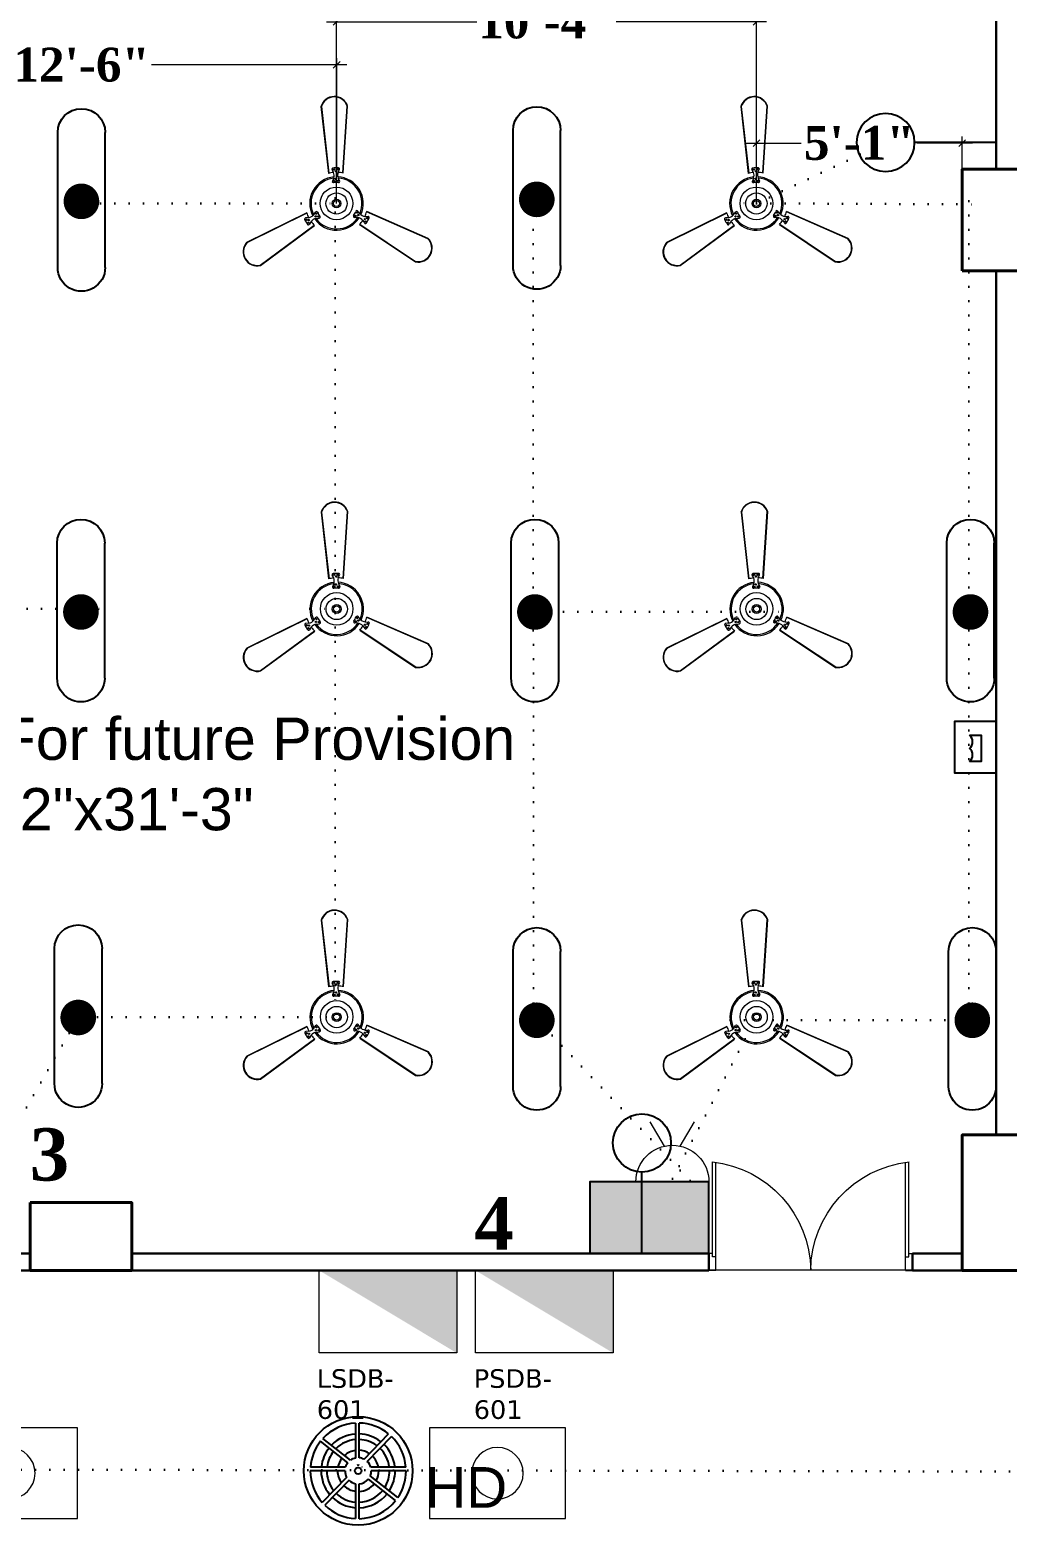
# Model space of a CAD drawing. Header units: inches. Extents: x -12 to 20935469, y -1604 to 24729220.
# Drawn here: x 20824486.9 to 20824775.3, y 24650034.3 to 24650477.7 of the extents above; entities that cross this region are included whole.
import ezdxf

# ---------------------------------------------------------------- set-up
doc = ezdxf.new("R2010")
doc.units = ezdxf.units.IN
doc.header["$LTSCALE"] = 0.03
doc.header["$MEASUREMENT"] = 0
doc.header["$PDMODE"] = 32
doc.header["$PDSIZE"] = 15
doc.linetypes.add('ACAD_ISO02W100', pattern=[15, 12, -3])
doc.linetypes.add('DOT', pattern=[0.25, 0, -0.25])
for name, color, linetype, lineweight in [('0-elect.fixture-3 fan', 200, 'Continuous', 20), ('2', 7, 'Continuous', 9), ('CL BOX', 90, 'ACAD_ISO02W100', 0), ('column', 1, 'Continuous', 40), ('Dimiention', 75, 'Continuous', 18), ('Door', 7, 'Continuous', 18), ('E-CF', 4, 'Continuous', 30), ('Hatch', 253, 'Continuous', 15), ('line', 7, 'Continuous', 9), ('Main Wall', 7, 'Continuous', 30), ('TU TEXT', 251, 'Continuous', 13)]:
    doc.layers.add(name, color=color, linetype=linetype, lineweight=lineweight)
for name, color, linetype in [('BL TEXT', 7, 'Continuous'), ('DIM TEXT 2025', 7, 'Continuous'), ('ELECTRICAL FITTINGS', 130, 'Continuous'), ('FUR', 251, 'Continuous'), ('H', 154, 'Continuous'), ('heat detactor', 8, 'Continuous'), ('SB TEXT', 215, 'DOT'), ('TEXT', 7, 'Continuous'), ('w', 188, 'DOT')]:
    doc.layers.add(name, color=color, linetype=linetype)
doc.styles.add('2', font='swisscl.ttf')
doc.styles.add('RomanS', font='arial.ttf', dxfattribs={"height": 12})
doc.styles.get("Standard").update_dxf_attribs({"font": 'timesbd.ttf'})
doc.dimstyles.new('Standard 8', dxfattribs={"dimtxt": 7, "dimasz": 2, "dimexe": 2, "dimexo": 2, "dimgap": 2, "dimtad": 0, "dimdec": 0, "dimzin": 3, "dimdsep": 46, "dimlunit": 4, "dimtxsty": 'Standard', "dimblk": 'OBLIQUE', "dimcen": 3, "dimdle": 3, "dimclrd": 256, "dimclre": 256, "dimclrt": 256, "dimadec": 0, "dimazin": 0, "dimtfac": 1, "dimtdec": 0, "dimtix": 1, "dimtofl": 0, "dimtmove": 0, "dimatfit": 0, "dimldrblk": 'OBLIQUE', "dimfxl": 1, "dimtolj": 1, "dimtzin": 0, "dimlwd": -1, "dimlwe": -1, "dimarcsym": 0})

# ---------------------------------------------------------------- blocks, each defined once
blk = doc.blocks.new('A$C36295410')
at = {"layer": 'Door'}
for p, q in [((1, 4), (1, 32)), ((2, 0), (2, 31.98)), ((58, 0), (58, 31.98)), ((59, 4), (59, 32)), ((1, 5), (0, 5)), ((59, 5), (60, 5)), ((2, 4), (1, 4)), ((58, 4), (59, 4)), ((2, 0), (0, 0)), ((58, 0), (60, 0))]:
    blk.add_line(p, q, dxfattribs=at)
for centre, start, end in [((-2.53, -0.34), 0.5906, 83.7783), ((62.53, -0.34), 96.2217, 179.4094)]:
    blk.add_arc(centre, 32.53, start, end, dxfattribs=at)
blk = doc.blocks.new('E-CF')
at = {"layer": '0-elect.fixture-3 fan', "color": 230, "linetype": 'ByBlock', "lineweight": 13, "ltscale": 5}
for p, q in [((-1.45, 6.53), (-2.38, 20.87)), ((-1.35, 6.55), (-2.29, 20.85)), ((3.24, 20.73), (1.65, 6.48)), ((3.34, 20.73), (1.74, 6.45)), ((-19.63, -7.46), (-6.46, -1.71)), ((-19.57, -7.54), (-6.43, -1.8)), ((6.34, -2.1), (19.2, -8.44)), ((6.37, -2.01), (19.25, -8.36)), ((-4.99, -4.44), (-16.92, -12.4)), ((-4.93, -4.51), (-16.88, -12.49)), ((16.28, -13.26), (4.71, -4.73)), ((16.32, -13.17), (4.78, -4.66))]:
    blk.add_line(p, q, dxfattribs=at)
at = {"layer": '0-elect.fixture-3 fan', "color": 232, "linetype": 'ByBlock', "lineweight": 13, "ltscale": 5}
for p, q in [((-0.33, 6.68), (-0.62, 7.28)), ((-0.29, 7.46), (-0.15, 7.2)), ((-0.02, 6.87), (0.23, 7.01)), ((0.48, 7.43), (0.62, 7.18)), ((0.63, 6.66), (0.96, 7.25)), ((-0.35, 5.43), (-0.66, 4.81)), ((-0.35, 4.97), (-0.22, 4.72)), ((0.04, 5.2), (0.29, 5.33)), ((0.42, 4.9), (0.56, 4.65)), ((0.6, 5.41), (0.87, 4.78)), ((-6.08, -2.77), (-6.75, -2.79)), ((-6.68, -3.29), (-6.53, -3.05)), ((-4.99, -2.18), (-4.57, -1.62)), ((-4.52, -2.55), (-4.76, -2.41)), ((-4.53, -3.01), (-3.84, -2.97)), ((-4.46, -2.08), (-4.31, -1.83)), ((-4.13, -2.78), (-3.98, -2.54)), ((4.38, -3.22), (3.69, -3.14)), ((4.03, -2.81), (3.74, -2.8)), ((4.47, -2.17), (4.18, -2.17)), ((4.47, -2.63), (4.47, -2.91)), ((4.87, -2.41), (4.49, -1.83)), ((5.94, -3.05), (6.61, -3.1)), ((-6.31, -3.97), (-6.16, -3.73)), ((-5.94, -3.44), (-6.18, -3.29)), ((-5.62, -3.61), (-6, -4.17)), ((5.44, -3.87), (5.79, -4.45)), ((6.19, -4.13), (5.9, -4.12)), ((5.95, -3.42), (5.94, -3.7)), ((6.6, -3.47), (6.31, -3.46))]:
    blk.add_line(p, q, dxfattribs=at)
at = {"layer": '0-elect.fixture-3 fan', "color": 5, "lineweight": 13}
blk.add_line((0, 0), (0, 0), dxfattribs=at)
at = {"layer": '0-elect.fixture-3 fan', "color": 230, "linetype": 'ByBlock', "lineweight": 13, "ltscale": 5, "extrusion": (0, 0, -1)}
for centre, major_axis, start_param, end_param in [((0.46, 19.91), (-2.12, 2.12), 5.823867, 8.359631), ((0.46, 19.91), (-2.05, 2.05), 5.830329, 8.353169), ((0, 0), (4.72, 4.72), -1.003222, -0.833722), ((0, 0), (4.72, 4.72), -0.690743, -0.521244), ((0, 0), (-4.05, 4.05), 5.068563, 7.021343), ((0, 0), (-3.85, 3.85), 5.085186, 7.003917), ((0, 0), (-4.05, 4.05), 0.879773, 2.832553), ((0, 0), (-3.85, 3.85), 0.896396, 2.815126), ((0, 0), (-4.72, 4.72), 5.068843, 5.238343), ((0, 0), (4.05, 4.05), 1.403372, 3.356151), ((0, 0), (-3.85, 3.85), 2.990791, 4.909522), ((0, 0), (-4.72, 4.72), 2.66197, 2.831469), ((0, 0), (4.72, 4.72), 3.185569, 3.355068), ((0, 0), (4.72, 4.72), 1.403652, 1.573151), ((-17.47, -9.55), (-2.12, 2.12), 3.729471, 6.265236), ((-17.47, -9.55), (-2.05, 2.05), 3.735934, 6.258773), ((17, -10.35), (-2.12, 2.12), 1.635076, 4.170841), ((17, -10.35), (2.05, 2.05), 0.070743, 2.593582)]:
    blk.add_ellipse(centre, major_axis=major_axis, ratio=1, start_param=start_param, end_param=end_param, dxfattribs=at)
at = {"layer": '0-elect.fixture-3 fan', "color": 232, "linetype": 'ByBlock', "lineweight": 13, "ltscale": 5, "extrusion": (0, 0, -1)}
for centre, major_axis, start_param, end_param in [((-0.41, 7.39), (-0.169, 0.169), 5.038692, 7.013305), ((0, 0), (5.4, 5.4), -0.840677, -0.683789), ((-0.22, 7.33), (0.101, 0.101), 3.926991, 10.210176), ((-2.18, 6.1), (-1.37, 1.37), 2.052913, 2.705807), ((0.11, 6.94), (0.101, 0.101), 3.926991, 10.210176), ((0.55, 7.31), (0.101, 0.101), 3.926991, 10.210176), ((2.58, 5.99), (1.46, 1.46), 3.643048, 4.257264), ((0.75, 7.36), (-0.169, 0.169), 0.887007, 2.86162), ((-0.44, 4.71), (0.169, 0.169), 2.26283, 4.381754), ((-0.28, 4.84), (0.101, 0.101), 3.926991, 10.210176), ((0, 0), (3.17, 3.17), -0.878763, -0.645703), ((0.17, 5.27), (0.101, 0.101), 3.926991, 10.210176), ((0.49, 4.78), (0.101, 0.101), 3.926991, 10.210176), ((0.66, 4.68), (0.169, 0.169), 0.376965, 2.49589), ((-6.75, -3.02), (0.169, 0.169), 3.505001, 5.479614), ((0, 0), (-5.4, 5.4), 4.91891, 5.075797), ((-6.6, -3.17), (0.101, 0.101), 3.926991, 10.210176), ((-6.47, -0.75), (1.46, 1.46), 1.548653, 2.162869), ((-4.19, -4.93), (-1.37, 1.37), 6.241703, 6.894597), ((-4.64, -2.48), (-0.101, 0.101), 5.497787, 11.780972), ((-4.38, -1.76), (-0.169, 0.169), 6.136552, 8.255476), ((-4.38, -1.96), (-0.101, 0.101), 5.497787, 11.780972), ((-4.05, -2.66), (0.101, 0.101), 3.926991, 10.210176), ((0, 0), (-3.17, 3.17), 4.880824, 5.113884), ((-3.86, -2.73), (0.169, 0.169), 0.168435, 2.287359), ((3.72, -2.9), (0.169, 0.169), 2.471361, 4.590285), ((0, 0), (-3.17, 3.17), 2.786429, 3.019489), ((3.89, -2.81), (0.101, 0.101), 3.926991, 10.210176), ((4.29, -1.97), (-0.169, 0.169), 5.928021, 8.046946), ((4.33, -2.17), (0.101, 0.101), 3.926991, 10.210176), ((4.47, -2.77), (0.101, 0.101), 3.926991, 10.210176), ((6.36, -1.16), (1.37, 1.37), 2.576511, 3.229406), ((6.6, -3.33), (-0.169, 0.169), 0.849902, 2.824515), ((-6.19, -4.04), (0.169, 0.169), 1.373501, 3.348114), ((-6.24, -3.85), (0.101, 0.101), 3.926991, 10.210176), ((-6.06, -3.36), (0.101, 0.101), 3.926991, 10.210176), ((3.89, -5.22), (-1.46, 1.46), 1.025054, 1.63927), ((6, -4.32), (-0.169, 0.169), 2.981402, 4.956015), ((5.95, -3.56), (-0.101, 0.101), 5.497787, 11.780972), ((6.05, -4.13), (0.101, 0.101), 3.926991, 10.210176), ((0, 0), (-5.4, 5.4), 2.824515, 2.981402), ((6.45, -3.47), (-0.101, 0.101), 5.497787, 11.780972)]:
    blk.add_ellipse(centre, major_axis=major_axis, ratio=1, start_param=start_param, end_param=end_param, dxfattribs=at)
at = {"layer": '0-elect.fixture-3 fan', "linetype": 'ByBlock', "lineweight": 13, "ltscale": 5, "extrusion": (0, 0, -1)}
blk.add_ellipse((0.01, 0.03), major_axis=(-2.47, 2.47), ratio=1, start_param=5.497787, end_param=11.780972, dxfattribs=at)
at = {"layer": '0-elect.fixture-3 fan', "color": 200, "linetype": 'ByBlock', "lineweight": 13, "ltscale": 5, "extrusion": (0, 0, -1)}
blk.add_ellipse((0, 0), major_axis=(-1.61, 1.61), ratio=1, start_param=5.497787, end_param=11.780972, dxfattribs=at)
at = {"layer": '0-elect.fixture-3 fan', "color": 190, "linetype": 'ByBlock', "lineweight": 13, "ltscale": 5, "extrusion": (0, 0, -1)}
for major_axis, start_param, end_param in [((0.666, 0.666), 3.926991, 10.210176), ((-0.461, 0.461), 5.497787, 11.780972)]:
    blk.add_ellipse((0, 0), major_axis=major_axis, ratio=1, start_param=start_param, end_param=end_param, dxfattribs=at)
blk = doc.blocks.new('FDDF')
at = {"layer": 'line', "color": 6, "linetype": 'Continuous', "lineweight": 25, "ltscale": 50}
for p, q in [((7351582.6, 3307777.3), (7351582.6, 3307351.8)), ((7351732.3, 3307777.3), (7351732.3, 3307351.8))]:
    blk.add_line(p, q, dxfattribs=at)
at = {"layer": 'line', "color": 6, "linetype": 'Continuous', "lineweight": 40, "ltscale": 50, "const_width": 56.1}
blk.add_lwpolyline([(7351657.4, 3307596.9, 1), (7351657.4, 3307540.8, 1)], format="xyb", close=True, dxfattribs=at)
at = {"layer": 'line', "color": 6, "linetype": 'Continuous', "lineweight": 25, "ltscale": 50}
for centre, start, end in [((7351657.4, 3307777.3), 0, 180), ((7351657.4, 3307351.8), 180, 0)]:
    blk.add_arc(centre, 74.8, start, end, dxfattribs=at)
blk = doc.blocks.new('_Oblique')
at = {"color": 0, "linetype": 'ByBlock', "lineweight": -2}
blk.add_line((-0.5, -0.5), (0.5, 0.5), dxfattribs=at)
blk = doc.blocks.new('*D282')
at = {"layer": 'Defpoints', "color": 0, "transparency": 16777216}
for p in [(20824761.85, 24650444.31), (20824701.13, 24650426.49), (20824761.85, 24650426.49)]:
    blk.add_point(p, dxfattribs=at)
at = {"layer": 'DIM TEXT 2025', "lineweight": 0, "transparency": 16777216}
for p, q in [((20824701.13, 24650426.49), (20824701.13, 24650446.31)), ((20824761.85, 24650426.49), (20824761.85, 24650446.31)), ((20824698.13, 24650444.31), (20824714.37, 24650444.31)), ((20824764.85, 24650444.31), (20824748.6, 24650444.31))]:
    blk.add_line(p, q, dxfattribs=at)
at = {"layer": 'DIM TEXT 2025', "lineweight": 0, "transparency": 16777216, "xscale": 2, "yscale": 2, "zscale": 2, "rotation": 180}
blk.add_blockref('_Oblique', (20824701.13, 24650444.31), dxfattribs=at)
at = {"layer": 'DIM TEXT 2025', "lineweight": 0, "transparency": 16777216, "xscale": 2, "yscale": 2, "zscale": 2}
blk.add_blockref('_Oblique', (20824761.85, 24650444.31), dxfattribs=at)
at = {"layer": 'DIM TEXT 2025', "lineweight": 0, "transparency": 16777216, "insert": (20824731.49, 24650444.31), "char_height": 10, "attachment_point": 5}
blk.add_mtext('\\A1;5\'-1"', dxfattribs=at)
blk = doc.blocks.new('*D112')
at = {"layer": 'Defpoints', "color": 0, "transparency": 16777216}
for p in [(20824577.26, 24650480.15), (20824577.26, 24650426.49), (20824701.13, 24650426.49)]:
    blk.add_point(p, dxfattribs=at)
at = {"layer": 'DIM TEXT 2025', "lineweight": 0, "transparency": 16777216}
for p, q in [((20824577.26, 24650426.49), (20824577.26, 24650482.15)), ((20824701.13, 24650426.49), (20824701.13, 24650482.15)), ((20824574.26, 24650480.15), (20824618.62, 24650480.15)), ((20824704.13, 24650480.15), (20824659.77, 24650480.15))]:
    blk.add_line(p, q, dxfattribs=at)
at = {"layer": 'DIM TEXT 2025', "lineweight": 0, "transparency": 16777216, "xscale": 2, "yscale": 2, "zscale": 2, "rotation": 180}
blk.add_blockref('_Oblique', (20824577.26, 24650480.15), dxfattribs=at)
at = {"layer": 'DIM TEXT 2025', "lineweight": 0, "transparency": 16777216, "xscale": 2, "yscale": 2, "zscale": 2}
blk.add_blockref('_Oblique', (20824701.13, 24650480.15), dxfattribs=at)
at = {"layer": 'DIM TEXT 2025', "lineweight": 0, "transparency": 16777216, "insert": (20824639.2, 24650480.15), "char_height": 10, "attachment_point": 5}
blk.add_mtext('\\A1;10\'-4"', dxfattribs=at)
blk = doc.blocks.new('*D113')
at = {"layer": 'Defpoints', "color": 0, "transparency": 16777216}
for p in [(20824426.84, 24650467.41), (20824577.32, 24650434.31), (20824426.84, 24650426.49)]:
    blk.add_point(p, dxfattribs=at)
at = {"layer": 'DIM TEXT 2025', "lineweight": 0, "transparency": 16777216}
for p, q in [((20824423.84, 24650467.41), (20824481.5, 24650467.41)), ((20824426.84, 24650426.49), (20824426.84, 24650469.41)), ((20824580.32, 24650467.41), (20824522.66, 24650467.41)), ((20824577.32, 24650434.31), (20824577.32, 24650469.41))]:
    blk.add_line(p, q, dxfattribs=at)
at = {"layer": 'DIM TEXT 2025', "lineweight": 0, "transparency": 16777216, "xscale": 2, "yscale": 2, "zscale": 2, "rotation": 180}
blk.add_blockref('_Oblique', (20824426.84, 24650467.41), dxfattribs=at)
at = {"layer": 'DIM TEXT 2025', "lineweight": 0, "transparency": 16777216, "xscale": 2, "yscale": 2, "zscale": 2}
blk.add_blockref('_Oblique', (20824577.32, 24650467.41), dxfattribs=at)
at = {"layer": 'DIM TEXT 2025', "lineweight": 0, "transparency": 16777216, "insert": (20824502.08, 24650467.41), "char_height": 10, "attachment_point": 5}
blk.add_mtext('\\A1;12\'-6"', dxfattribs=at)
blk = doc.blocks.new('bulb')
at = {"layer": 'line', "color": 4, "lineweight": 25, "ltscale": 50}
for p, q in [((20823168.7, 24658803.9), (20823168.7, 24658777.61)), ((20823168.7, 24658790.76), (20823209.88, 24658790.76))]:
    blk.add_line(p, q, dxfattribs=at)
blk.add_circle((20823224.56, 24658790.76), 14.68, dxfattribs=at)
blk = doc.blocks.new('fgftrfteter')
at = {"layer": 'Dimiention', "color": 4, "ltscale": 50}
for p, q in [((4580894.6, 2288122.5), (4580807.5, 2288269.4)), ((4580988.8, 2288122.5), (4581075.8, 2288269.4)), ((4580719.7, 2287905.6), (4581163.6, 2287905.6))]:
    blk.add_line(p, q, dxfattribs=at)
blk.add_arc((4580941.7, 2287905.6), 221.9, 0, 180, dxfattribs=at)
blk = doc.blocks.new('2PIN')
at = {"layer": 'H', "true_color": 0x000000, "transparency": 33554567}
h = blk.add_hatch(color=18, dxfattribs=at)
h.dxf.hatch_style = 1
h.paths.add_polyline_path([(20823026.99, 24658981.16), (20822972.29, 24658981.16), (20822972.29, 24658948.3), (20823026.99, 24658948.3)])
blk.add_lwpolyline([(20822972.29, 24658981.16), (20823026.99, 24658981.16), (20823026.99, 24658948.3), (20822972.29, 24658948.3)], close=True)
at = {"layer": '2', "color": 6, "lineweight": 25, "transparency": 33554648, "xscale": 0.07559514081214198, "yscale": 0.07559514081214198, "zscale": 0.07559514081214198}
blk.add_blockref('fgftrfteter', (20476692.14, 24486026.62), dxfattribs=at)
blk = doc.blocks.new('GGGFGFG')
at = {"layer": 'line', "color": 4, "ltscale": 50}
for p, q in [((7356688.2, 3293208.1), (7357003, 3293208.1)), ((7356688.2, 3292998.4), (7356688.2, 3293208.1)), ((7357003, 3293208.1), (7357003, 3292998.4)), ((7357003, 3292998.4), (7356688.2, 3292998.4))]:
    blk.add_line(p, q, dxfattribs=at)
blk.add_circle((7356845.6, 3293103.2), 59.6, dxfattribs=at)
blk = doc.blocks.new('U7TYT')
at = {"layer": 'Dimiention', "ltscale": 50, "transparency": 33554590}
h = blk.add_hatch(color=253, dxfattribs=at)
h.dxf.hatch_style = 1
h.paths.add_polyline_path([(7347319.5, 3290479.6), (7346977, 3290273.9), (7347319.5, 3290273.9)])
at = {"layer": 'Dimiention', "color": 4, "ltscale": 50}
blk.add_lwpolyline([(7347319.5, 3290273.9), (7347319.5, 3290479.6), (7346977, 3290479.6), (7346977, 3290273.9)], close=True, dxfattribs=at)
blk = doc.blocks.new('ethernet port')
at = {"layer": 'ELECTRICAL FITTINGS'}
blk.add_lwpolyline([(-5056.1, -4355.3), (-4966.7, -4355.3), (-4966.7, -4426.7), (-5056.1, -4426.7)], close=True, dxfattribs=at)
blk.add_lwpolyline([(-5032, -4401.1), (-5032, -4381.4), (-4986.9, -4381.4), (-4986.9, -4401.1)], dxfattribs=at)
for centre in [(-5020.7, -4410.9), (-4998.2, -4410.9)]:
    blk.add_arc(centre, 15, 41.1385, 138.8615, dxfattribs=at)
blk = doc.blocks.new('heat detaCTOR')
for p, q in [((20826806.99, 24664335.71), (20826806.99, 24664325.41)), ((20826808.1, 24664325.48), (20826808.1, 24664335.73)), ((20826805.53, 24664324.77), (20826797.4, 24664331.19)), ((20826809.56, 24664325.06), (20826816.75, 24664332.51)), ((20826810.46, 24664324.4), (20826817.58, 24664331.78)), ((20826804.72, 24664323.99), (20826796.69, 24664330.35)), ((20826804.07, 24664322.73), (20826793.7, 24664322.73)), ((20826821.85, 24664322.73), (20826811.48, 24664322.73)), ((20826803.91, 24664321.62), (20826793.66, 24664321.62)), ((20826804.41, 24664319.72), (20826797.2, 24664312.27)), ((20826805.09, 24664318.84), (20826797.97, 24664311.46)), ((20826806.99, 24664317.83), (20826806.99, 24664307.52)), ((20826808.1, 24664307.5), (20826808.1, 24664317.77)), ((20826818.83, 24664312.83), (20826810.79, 24664319.19)), ((20826819.48, 24664313.72), (20826811.36, 24664320.16)), ((20826821.9, 24664321.62), (20826811.65, 24664321.62))]:
    blk.add_line(p, q)
at = {"layer": 'heat detactor'}
for radius in [16.02, 0.961]:
    blk.add_circle((20826807.78, 24664321.62), radius, dxfattribs=at)
at = {"layer": 'heat detactor', "ltscale": 50}
for radius, start, end in [(14.12, 93.1805, 137.2895), (14.12, 50.5228, 88.685), (9.26, 53.6686, 87.7533), (14.12, 4.5205, 46.0244), (14.12, 141.7875, 175.4795), (9.26, 141.9072, 172.3309), (9.26, 95.4082, 134.2403), (6.08, 97.3867, 131.5175), (6.08, 56.4828, 86.9346), (9.26, 7.6691, 45.9996), (6.08, 142.0004, 169.5114), (3.87, 142.2004, 163.3657), (3.87, 101.6639, 125.5893), (1.65, 78.6551, 101.3184), (3.87, 62.6166, 85.1763), (1.65, 42.0404, 45.9436), (3.87, 16.6343, 45.9836), (6.08, 10.4886, 45.9945), (14.12, 179.9779, 221.5042), (9.26, 180, 218.3584), (6.08, 180, 215.5442), (3.87, 180, 209.4431), (3.87, 226.0434, 258.3361), (3.87, 274.8237, 321.1017), (6.08, 273.0654, 321.3017), (3.87, 337.7128, 0), (6.08, 331.7846, 0), (9.26, 329.0619, 0), (14.12, 326.0126, 0.0221), (9.26, 226.0274, 264.5918), (6.08, 226.0325, 262.6133), (9.26, 272.2467, 321.395), (14.12, 226.0026, 266.8195), (14.12, 271.315, 321.5146)]:
    blk.add_arc((20826807.78, 24664321.62), radius, start, end, dxfattribs=at)
at = {"layer": 'heat detactor'}
for start, end in [(94.5899, 135.3638), (52.5077, 88.0926), (141.8685, 173.4939), (6.5061, 46.0017), (180, 219.5193), (327.9383, 0), (226.0253, 265.4101), (271.9074, 321.4336)]:
    blk.add_arc((20826807.78, 24664321.62), 10.91, start, end, dxfattribs=at)
at = {"insert": (20826827.55, 24664322.73), "char_height": 12, "attachment_point": 1, "style": 'RomanS'}
blk.add_mtext_dynamic_manual_height_columns('HD', width=23.193, gutter_width=60, heights=[0], dxfattribs=at)

msp = doc.modelspace()

# ---------------------------------------------------------------- linework, layer by layer
at = {"layer": 'column', "lineweight": 40, "ltscale": 20}
for points in [[(20824761.85, 24650406.59), (20824781.85, 24650406.59), (20824781.85, 24650436.59), (20824761.85, 24650436.59)], [(20824761.85, 24650111.54), (20824781.85, 24650111.54), (20824781.85, 24650151.54), (20824761.85, 24650151.54)], [(20824486.88, 24650131.56), (20824486.88, 24650111.56), (20824516.86, 24650111.56), (20824516.86, 24650131.56)]]:
    msp.add_lwpolyline(points, close=True, dxfattribs=at)
at = {"layer": 'Hatch', "lineweight": 0}
msp.add_lwpolyline([(20824137.87, 24650111.69), (20824959.82, 24650111.7), (20824959.82, 24650426.58), (20825139.37, 24650426.41), (20825139.37, 24650111.55), (20825973.37, 24650111.51), (20825973.37, 24649991.53), (20825869.37, 24649991.53), (20825594.37, 24649991.53), (20825279.37, 24649991.39), (20825279.37, 24649850.39), (20824959.82, 24649850.39), (20824959.82, 24649991.53), (20824137.87, 24649991.35)], close=True, dxfattribs=at)
at = {"layer": 'Main Wall', "lineweight": 30}
for p, q in [((20824771.85, 24650436.59), (20824771.85, 24650501.41)), ((20824771.85, 24650455.42), (20824771.86, 24650455.42)), ((20824771.85, 24650449.42), (20824771.86, 24650449.42)), ((20824771.85, 24650151.54), (20824771.85, 24650406.59)), ((20824486.88, 24650116.56), (20824316.87, 24650116.56)), ((20824516.86, 24650116.56), (20824687.14, 24650116.56)), ((20824687.14, 24650111.56), (20824687.14, 24650116.56)), ((20824747.14, 24650111.56), (20824747.14, 24650116.56)), ((20824747.14, 24650116.56), (20824761.87, 24650116.56)), ((20824486.88, 24650111.56), (20824316.87, 24650111.56)), ((20824511.87, 24650111.56), (20824687.14, 24650111.56)), ((20824747.14, 24650111.56), (20824761.85, 24650111.56))]:
    msp.add_line(p, q, dxfattribs=at)
at = {"layer": 'w', "linetype": 'DOT', "lineweight": 30, "ltscale": 550, "transparency": 33554661}
for p, q in [((20824701.13, 24650426.49), (20824739.24, 24650444.49)), ((20824576.82, 24650428.08), (20824576.88, 24650187.93)), ((20824636.35, 24650427.71), (20824643.36, 24650427.58)), ((20824495.01, 24650426.49), (20824577.26, 24650426.49)), ((20824635.29, 24650427.2), (20824635.35, 24650187.04)), ((20824693.24, 24650426.64), (20824701.13, 24650426.49)), ((20824701.14, 24650426.53), (20824764.57, 24650426.23)), ((20824763.78, 24650427.2), (20824763.84, 24650187.04)), ((20824426.85, 24650306.82), (20824508.88, 24650306.82)), ((20824569.43, 24650306.82), (20824577.32, 24650306.82)), ((20824635.79, 24650305.91), (20824709.04, 24650305.91)), ((20824757.27, 24650305.91), (20824764.28, 24650305.91)), ((20824473.1, 24650137.69), (20824501.08, 24650186.2)), ((20824494.07, 24650186.33), (20824577.32, 24650186.33)), ((20824681.59, 24650138.02), (20824635.35, 24650186.65)), ((20824676.35, 24650138.54), (20824701.2, 24650186.37)), ((20824693.35, 24650185.38), (20824764.84, 24650185.38)), ((20824192.73, 24650053.28), (20825039.82, 24650051.68))]:
    msp.add_line(p, q, dxfattribs=at)

# ---------------------------------------------------------------- block references
at = {"transparency": 33554457, "xscale": -0.5837749611745884, "yscale": 0.5837749611745884, "zscale": 0.5837749611745884}
msp.add_blockref('bulb', (32980816.35, 10255259.88), dxfattribs=at)
for name, p, xscale, yscale, zscale, rotation in [('bulb', (35219851.98, 12494072.06), 0.5837749611745884, 0.5837749611745884, 0.5837749611745884, 90.00000004090228), ('2PIN', (34213208.44, 8795182.52), -0.6429687876420657, 0.6429687876420657, 0.6429687876420657, 2.205941029842506e-07)]:
    msp.add_blockref(name, p, dxfattribs=dict(xscale=xscale, yscale=yscale, zscale=zscale, rotation=rotation))
at = {"layer": 'BL TEXT', "xscale": 0.1718153874953252, "yscale": 0.1718153874953252, "zscale": 0.1718153874953252, "rotation": 269.999864243838}
msp.add_blockref('ethernet port', (20825520.19, 24649404.95), dxfattribs=at)
at = {"layer": 'CL BOX', "color": 5, "transparency": 33554457, "xscale": -0.127552882082143, "yscale": 0.127552882082143, "zscale": 0.127552882082143, "rotation": 359.9998993550784}
for p in [(21762866.85, 24230005.23), (21763010.85, 24230005.23)]:
    msp.add_blockref('GGGFGFG', p, dxfattribs=at)
at = {"layer": 'E-CF', "xscale": -1.378879578969062, "yscale": 1.378879578969062, "zscale": 1.378879578969062}
for p in [(20824577.26, 24650426.49), (20824701.13, 24650426.49), (20824577.32, 24650306.78), (20824701.19, 24650306.78), (20824577.32, 24650186.33), (20824701.19, 24650186.33)]:
    msp.add_blockref('E-CF', p, dxfattribs=at)
at = {"layer": 'FUR', "xscale": -1}
msp.add_blockref('A$C36295410', (20824747.14, 24650111.56), dxfattribs=at)
at = {"layer": 'heat detactor'}
msp.add_blockref('heat detaCTOR', (-2224.14, -14269.24), dxfattribs=at)
at = {"layer": 'line', "color": 5}
for name, p, xscale, yscale, zscale, rotation in [('FDDF', (20135676.22, 24960335.3), -0.09369666655797602, 0.09369666655797602, 0.09369666655797602, 179.9999999896241), ('FDDF', (20135810.55, 24960335.88), -0.09369666655797602, 0.09369666655797602, 0.09369666655797602, 179.9999999896241), ('FDDF', (20135676.07, 24960214.08), -0.09369666655797602, 0.09369666655797602, 0.09369666655797602, 179.9999999896241), ('FDDF', (20135809.99, 24960214.08), -0.09369666655797602, 0.09369666655797602, 0.09369666655797602, 179.9999999896241), ('FDDF', (20135938.48, 24960214.08), -0.09369666655797602, 0.09369666655797602, 0.09369666655797602, 179.9999999896241), ('FDDF', (20135675.28, 24960094.38), -0.09369666655797602, 0.09369666655797602, 0.09369666655797602, 179.9999999896241), ('FDDF', (20135810.56, 24960093.56), -0.09369666655797602, 0.09369666655797602, 0.09369666655797602, 179.9999999896241), ('FDDF', (20135939.04, 24960093.56), -0.09369666655797602, 0.09369666655797602, 0.09369666655797602, 179.9999999896241), ('U7TYT', (19953684.9, 25040151.32), -0.1185378862922786, 0.1185378862922786, 0.1185378862922786, 179.9988390966592), ('U7TYT', (19953731.03, 25040151.32), -0.1185378862922786, 0.1185378862922786, 0.1185378862922786, 179.9988390966592)]:
    msp.add_blockref(name, p, dxfattribs=dict(at, xscale=xscale, yscale=yscale, zscale=zscale, rotation=rotation))

# ---------------------------------------------------------------- texts
at = {"layer": 'SB TEXT', "char_height": 15.435, "width": 227.4581, "attachment_point": 8, "rotation": 0}
for s, insert in [('\\A1;3', (20824492.58, 24650137.85)), ('\\A1;4', (20824623.7, 24650117.68))]:
    msp.add_mtext(s, dxfattribs=dict(at, insert=insert))
at = {"layer": 'TEXT', "color": 30, "lineweight": 5, "ltscale": 20, "insert": (20824504.08, 24650274.73), "char_height": 12.4758, "attachment_point": 2, "style": '2'}
msp.add_mtext_dynamic_manual_height_columns('\\pxsm1;{\\fArial|b0|i0|c0|p34;\\C0;Class Room For future Provision\\P44\'-2"x31\'-3"}', width=289.4828, gutter_width=0.5, heights=[0], dxfattribs=at)
at = {"layer": 'TU TEXT', "color": 5, "ltscale": 50, "char_height": 5, "attachment_point": 1}
for s, insert in [('{\\fVerdana|b0|i0|c0|p34;\\H1.1x;\\C256;LSDB-\\P601}', (20824571.44, 24650082.39)), ('{\\fVerdana|b0|i0|c0|p34;\\H1.1x;\\C256;PSDB-\\P601}', (20824617.74, 24650082.39))]:
    msp.add_mtext_dynamic_manual_height_columns(s, width=10.0383, gutter_width=0.0112, heights=[0], dxfattribs=dict(at, insert=insert))

# ---------------------------------------------------------------- dimensions: what is measured, and where the dimension line sits
at = {"layer": 'DIM TEXT 2025', "lineweight": 0}
for base, p1, p2, picture, middle in [((20824577.26, 24650480.15), (20824701.13, 24650426.49), (20824577.26, 24650426.49), '*D112', (20824639.2, 24650480.15)), ((20824426.84, 24650467.41), (20824577.32, 24650434.31), (20824426.84, 24650426.49), '*D113', (20824502.08, 24650467.41)), ((20824761.85, 24650444.31), (20824701.13, 24650426.49), (20824761.85, 24650426.49), '*D282', (20824731.49, 24650444.31))]:
    dim = msp.add_linear_dim(base=base, p1=p1, p2=p2, dimstyle='Standard 8', override={"dimtxt": 10, "dimexo": 0, "dimlwd": 0, "dimlwe": 0}, dxfattribs=at)
    dim.commit()
    dim.dimension.update_dxf_attribs({"geometry": picture, "text_midpoint": middle})

doc.saveas('drawing.dxf')
